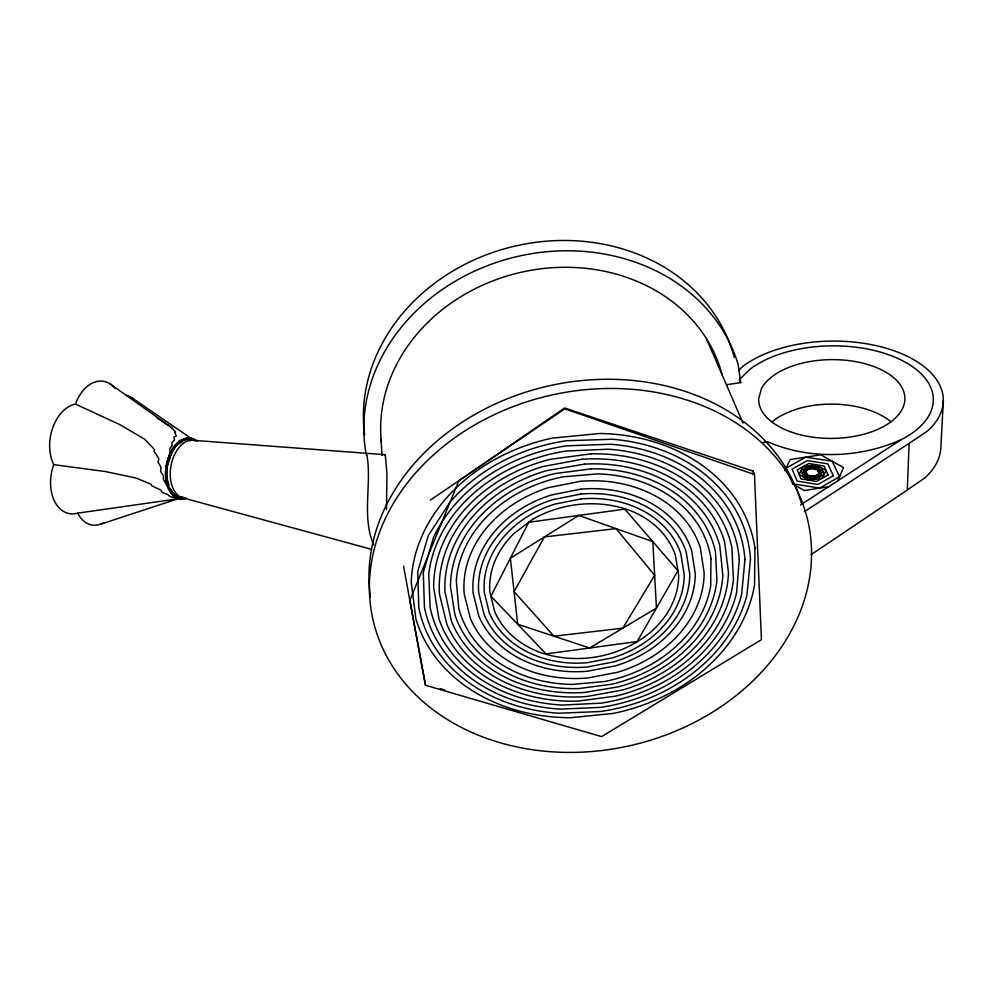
<?xml version="1.0" encoding="UTF-8"?>
<svg xmlns="http://www.w3.org/2000/svg" width="993" height="993" viewBox="0 0 993 993"><rect width="100%" height="100%" fill="white"/><g stroke="black" fill="none" stroke-linecap="round" stroke-linejoin="round"><path stroke-width="1.49" d="M806.093 476.156L814.856 477.571L821.372 473.884L819.101 468.833L814.719 468.212M819.213 473.438L817.425 469.664L819.262 473.475L814.434 476.305L807.768 475.312L805.981 471.489C809.047 465.68 825.133 468.15 818.182 475.622L810.561 476.826L804.988 473.624L803.883 471.079L805.41 468.113L815.501 466.685L822.713 470.98L819.821 476.777L809.643 478.216L802.456 473.86L803.883 471.079L810.375 467.442L819.101 468.907M386.488 509.471L386.947 473.475L385.272 454.707L191.09 440.16M811.157 554.578L907.292 490.008L909.116 443.387L927.35 431.161A110.719 59.692 -0.4 0 0 893.427 350.554A110.719 59.692 -0.4 0 0 742.404 366.69L738.668 370.463M943.35 400.502L940.905 446.515A108.56 60.896 0 0 1 925.153 477.67L907.292 490.008M182.513 441.724C166.874 448.749 163.274 469.974 168.971 484.758M171.317 450.921L170.064 458.344M176.369 445.646L179.77 440.259M170.56 456.383C173.527 447.309 182.762 434.003 193.685 440.122L131.448 397.51M170.424 457.537C164.528 469.888 162.802 492.454 179.311 496.972M837.744 480.798L843.591 467.591L820.789 454.806L790.192 459.573L784.78 470.657M185.753 438.621L189.253 437.888L192.059 439.402M366.64 453.652C372.387 482.101 361.216 516.497 373.703 544.896M430.329 500.124L564.781 408.818L754.481 474.542L761.432 639.666L601.559 736.632L425.426 685.244L403.555 566.097M804.442 511.643L909.116 443.387M800.507 504.94L901.21 439.651A100.938 54.404 -0.5 0 0 898.777 358.883A100.938 54.404 -0.5 0 0 749.938 369.322L739.375 379.587L740.666 382.628L726.442 384.738M901.21 439.651C859.59 458.282 809.543 459.958 767.564 441.761L763.257 442.444M384.415 454.993L385.272 454.707M99.933 524.428L177.288 499.02M175.786 499.131L77.715 513.133A37.188 25.321 -78.4 0 1 54.503 501.192A37.188 25.321 -78.4 0 1 53.721 464.637A37.337 25.607 -79.8 0 1 52.79 427.598A37.337 25.607 -79.8 0 1 75.443 404.101A36.791 24.875 -80.9 0 1 115.262 388.586M179.336 497.518L182.216 496.984M828.596 486.731L804.144 490.542L792.687 483.802L785.935 468.286L805.608 457.165L832.196 461.199L839.594 476.615L819.746 488.109L792.687 483.802M184.102 498.461L185.48 498.3L177.176 498.498L170.026 496.525L167.817 494.651L162.219 492.391L160.804 490.095L151.805 485.776L151.37 484.398L136.053 478.03L105.208 471.526L53.721 464.637M189.564 440.383L191.897 440.271M817.425 469.751C812.982 468.932 805.422 466.586 804.988 473.624L806.043 476.044M371.494 549.34L182.6 497.766A29.343 18.234 -79.7 0 1 171.454 463.657A29.343 18.234 -79.7 0 1 195.832 440.731M440.259 688.658L444.727 689.887M175.91 495.457L176.915 495.792M175.922 495.867L170.709 492.516M75.443 404.101L119.781 424.582L144.63 439.204L154.585 449.556L153.94 451.021L158.855 458.605L157.999 462.018L160.953 467.157L160.618 471.414L163.15 475.411L163.584 479.78L168.438 487.985M157.266 418.053L169.927 426.394L175.674 431.98L174.619 432.017L176.257 436.026L174.023 437.032L174.42 440.271L171.876 442.506L172.087 445.671L169.729 449.022L170.088 452.311L168.512 457.736M110.049 383.857L172.72 428.38M186.498 438.174L190.259 440.842M170.697 489.04L173.663 493.943L177.499 497.208L181.905 498.66A28.313 17.638 -79.7 0 0 186.597 498.188M166.526 480.277L168.462 484.534M706.47 338.7L743.037 423.192M753.004 470.719L754.481 474.542M166.526 473.127L165.508 465.767M425.389 684.549L409.861 600.43L458.84 480.761L564.607 407.999L753.19 471.191L753.315 474.282M740.666 382.59L738.084 364.282A191.525 164.317 -13.5 0 0 514.908 257.075A191.525 164.317 -13.5 0 0 366.28 454.707M381.101 439.254L381.945 455.477M184.847 498.61A28.363 17.688 -79.7 0 1 166.985 483.268M103.806 522.827A36.48 24.341 -78.2 0 1 77.715 513.133M181.669 440.458A28.325 17.663 -79.8 0 1 197.359 441.289M166.936 464.016A28.375 17.713 -79.8 0 1 189.328 438.447M171.032 492.23A28.387 17.725 -79.7 0 1 170.734 452.709M772.07 421.839A71.707 40.192 0 0 1 890.907 421.764M370.389 597.116A220.905 178.728 -12.7 0 1 550.482 385.52A220.905 178.728 -12.7 0 1 801.264 502.917M364.63 435.021A189.142 163.026 -13.6 0 1 519.339 245.122A189.142 163.026 -13.6 0 1 734.237 357.48M381.374 442.245A174.11 149.372 -13.4 0 1 526.786 271.077A174.11 149.372 -13.4 0 1 722.259 375.168M125.59 395.152A36.083 23.931 -80.5 0 1 133.571 399.074M183.767 497.443A29.294 18.271 -79.7 0 1 167.097 466.797A29.294 18.271 -79.7 0 1 192.22 440.147M710.976 558.662L710.665 586.019A128.631 104.426 -10.4 0 1 604.265 681.57L572.241 684.413A128.631 104.426 -10.4 0 1 458.741 608.088L456.296 580.88A128.631 104.426 -10.4 0 1 562.758 476.876L597.538 473.884A128.631 104.426 -10.4 0 1 710.976 558.662M754.941 547.925L754.543 584.84A173.49 140.944 -10.4 0 1 613.19 713.421L570.64 717.703A173.49 140.944 -10.4 0 1 415.831 618.589L411.226 582.072A173.49 140.944 -10.4 0 1 552.158 438.149L599.722 433.482A173.49 140.944 -10.4 0 1 754.941 547.925M739.288 559.469L736.583 592.771A156.658 127.228 -10.4 0 1 601.187 703.118L562.51 705.08A156.658 127.228 -10.4 0 1 430.13 607.368L428.777 573.966A156.658 127.228 -10.4 0 1 565.774 451.058L608.51 449.196A156.658 127.228 -10.4 0 1 739.288 559.469M744.911 559.692L741.697 594.162A162.269 131.796 -10.4 0 1 600.517 707.364L560.524 709.139A162.269 131.796 -10.4 0 1 424.421 607.17L423.291 572.527L433.382 537.697A162.269 131.796 -10.4 0 1 566.457 445.845L610.794 444.243A162.269 131.796 -10.4 0 1 744.911 559.692M750.485 559.407L746.922 595.068A167.879 136.376 -10.4 0 1 600.417 711.509L559.121 713.222A167.879 136.376 -10.4 0 1 418.81 607.455L417.73 571.583L428.281 535.55L450.152 501.974A167.879 136.376 -10.4 0 1 566.494 440.731L612.445 439.241A167.879 136.376 -10.4 0 1 750.485 559.407M761.532 388.462L758.677 398.516A73.134 39.397 -0.5 0 0 861.241 434.884A73.134 39.397 -0.5 0 0 879.935 369.073A73.134 39.397 -0.5 0 0 761.532 388.462M826.089 470.508L822.241 478.229L808.662 480.165L799.08 474.344L803.027 466.685L816.457 464.786L826.089 470.508M528.76 522.268L490.927 596.197L546.051 653.915L637.146 641.552L677.934 570.727L624.808 509.148L528.76 522.268M544.35 536.952L514.089 591.642L553.92 636.19L622.834 628.172L654.648 575.295L616.057 528.624L544.35 536.952M533.154 518.929L513.89 533.551A95.03 77.119 -10.4 0 0 489.847 591.729L494.564 611.254A95.03 77.119 -10.4 0 0 540.912 652.699C578.423 665.347 621.717 657.043 651.743 631.188A95.03 77.119 -10.4 0 0 678.678 575.232L675.414 555.31A95.03 77.119 -10.4 0 0 630.158 510.539C598.431 498.92 562.559 502.57 533.154 518.929M578.782 515.429L510.377 558.19L517.688 624.225L589.681 647.995L656.423 608.088L652.835 541.632L578.782 515.429M833.301 475.746L817.909 484.485L797.168 481.096L792.079 469.143L807.359 460.615L827.827 463.843L833.301 475.746M824.178 474.356L815.452 479.197L803.846 477.248L801.053 470.508L809.742 465.742L821.261 467.629L824.178 474.356M828.05 475.002L816.42 481.468L800.929 478.862L797.23 469.875L808.811 463.52L824.14 466.04L828.05 475.002M580.384 481.307L548.235 487.7A120.798 98.059 -10.4 0 0 464.215 593.975L470.459 618.701A120.798 98.059 -10.4 0 0 588.067 677.946L617.857 672.199A120.798 98.059 -10.4 0 0 704.174 572.998L700.276 547.615A120.798 98.059 -10.4 0 0 580.384 481.307M580.694 489.164L551.016 495.073A111.824 90.773 -10.4 0 0 473.14 593.193L478.849 616.107A111.824 90.773 -10.4 0 0 587.794 671.181L615.449 665.844A111.824 90.773 -10.4 0 0 695.299 573.768L691.6 550.296A111.824 90.773 -10.4 0 0 580.694 489.164M580.88 494.055L552.741 499.64A106.226 86.217 -10.4 0 0 478.713 592.709L484.087 614.493A106.226 86.217 -10.4 0 0 587.633 666.948L613.947 661.859A106.226 86.217 -10.4 0 0 689.75 574.252L686.2 551.971A106.226 86.217 -10.4 0 0 580.88 494.055M581.079 498.92L554.466 504.196A100.628 81.674 -10.4 0 0 484.274 592.225L489.326 612.867A100.628 81.674 -10.4 0 0 587.471 662.691L612.445 657.862A100.628 81.674 -10.4 0 0 684.214 574.748L680.801 553.647A100.628 81.674 -10.4 0 0 581.079 498.92M581.637 459.312L542.55 466.636A145.437 118.105 -10.4 0 0 439.564 594.472L446.862 624.299A145.437 118.105 -10.4 0 0 586.863 696.478L622.524 690.011A145.437 118.105 -10.4 0 0 728.465 572.527L724.592 541.843A145.437 118.105 -10.4 0 0 581.637 459.312M584.455 464.141L546.82 470.57A139.839 113.537 -10.4 0 0 445.013 591.94L451.319 620.799A139.839 113.537 -10.4 0 0 584.306 692.493L618.726 686.759A139.839 113.537 -10.4 0 0 722.842 575.059L719.739 545.492A139.839 113.537 -10.4 0 0 584.455 464.141M591.145 453.838L550.147 459.337A151.048 122.673 -10.4 0 0 433.643 587.384L438.968 618.9A151.048 122.673 -10.4 0 0 578.224 701.095L615.437 696.155A151.048 122.673 -10.4 0 0 733.442 579.602L731.891 547.528A151.048 122.673 -10.4 0 0 591.145 453.838M590.798 468.882L554.553 473.649A134.229 108.982 -10.4 0 0 450.474 586.59L454.918 614.655A134.229 108.982 -10.4 0 0 578.485 688.583L611.738 684.239A134.229 108.982 -10.4 0 0 716.921 580.371L715.469 551.885A134.229 108.982 -10.4 0 0 590.798 468.882M473.649 733.219A222.991 179.646 -12.7 0 0 811.43 559.531A222.991 179.646 -12.7 0 0 486.272 418.612A222.991 179.646 -12.7 0 0 473.649 733.219"/></g></svg>
